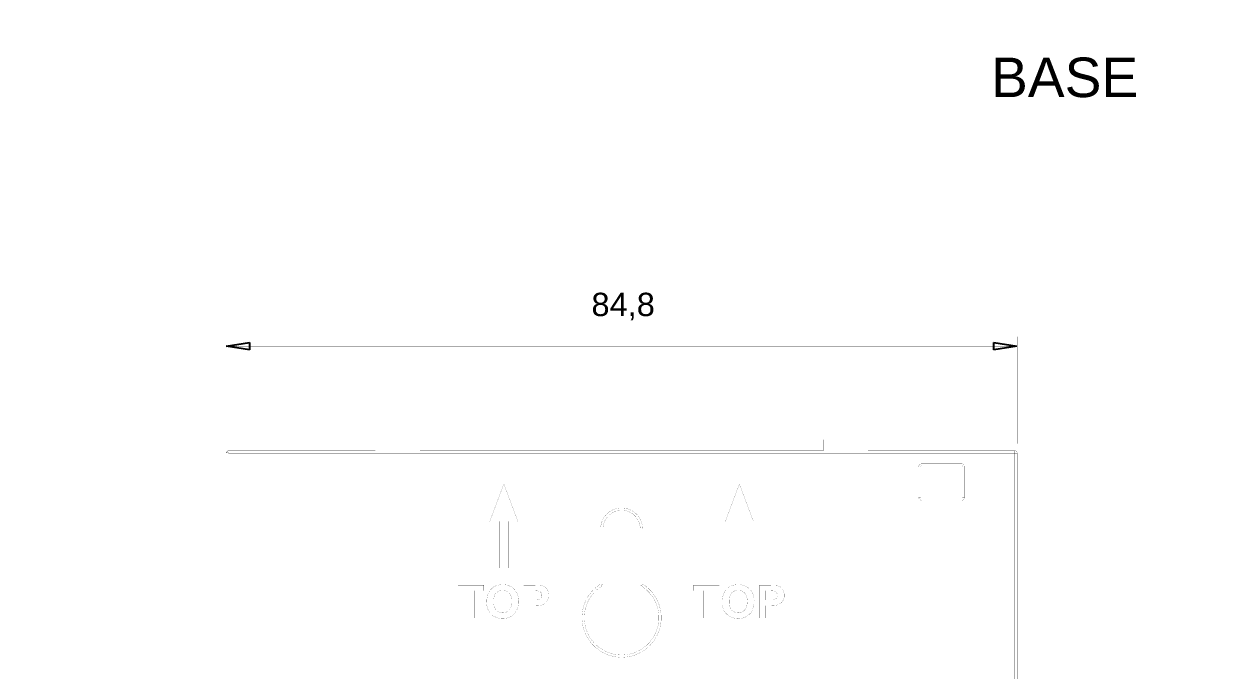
# Model space of a CAD drawing. Header units: inches. Extents: x 0 to 35.2, y -0.7 to 15.9.
# Drawn here: x 21.54 to 26.58, y 4.97 to 7.69 of the extents above; entities that cross this region are included whole.
import ezdxf

# ---------------------------------------------------------------- set-up
doc = ezdxf.new("R2010")
doc.units = ezdxf.units.IN
doc.header["$MEASUREMENT"] = 0
doc.layers.add('Board Outline', color=216, linetype='Continuous')
doc.layers.add('Dimensions', color=6, linetype='Continuous')
doc.styles.add('Arial', font='', dxfattribs={"height": 0.2})
doc.styles.get('Arial').set_extended_font_data('Arial')

msp = doc.modelspace()

# ---------------------------------------------------------------- linework, layer by layer
at = {"layer": 'Board Outline'}
for p, q in [((22.3933, 6.3314), (22.4917, 6.3472)), ((22.4917, 6.3157), (22.3933, 6.3314)), ((22.4917, 6.3472), (22.4917, 6.3157)), ((25.6334, 6.3472), (25.7318, 6.3314)), ((25.6334, 6.3157), (25.6334, 6.3472)), ((25.7318, 6.3314), (25.6334, 6.3157))]:
    msp.add_line(p, q, dxfattribs=at)
at = {"layer": 'Board Outline', "const_width": 0.0005}
for points in [[(21.5406, -0.5315), (21.5406, 15.6102)], [(21.5406, 7.5394), (34.9854, 7.5394)], [(22.3933, 5.9199), (22.3933, 6.3708)], [(25.7318, 5.9199), (25.7318, 6.3708)], [(22.3933, 6.3314), (25.7318, 6.3314)]]:
    msp.add_lwpolyline(points, dxfattribs=at)
at = {"layer": 'Board Outline', "const_width": 0.00025}
for points in [[(21.5404, 7.5394, 1), (21.5407, 7.5394, 1)], [(22.3932, 6.3708, 1), (22.3934, 6.3708, 1)], [(25.7317, 6.3708, 1), (25.7319, 6.3708, 1)], [(22.3932, 6.3314, 1), (22.3934, 6.3314, 1)], [(25.7317, 6.3314, 1), (25.7319, 6.3314, 1)], [(22.3932, 5.9199, 1), (22.3934, 5.9199, 1)], [(25.7317, 5.9199, 1), (25.7319, 5.9199, 1)]]:
    msp.add_lwpolyline(points, format="xyb", close=True, dxfattribs=at)
at = {"layer": 'Dimensions', "const_width": 0.0005}
for points in [[(23.0232, 5.8904), (23.0232, 5.9377)], [(23.0232, 5.9377), (23.2122, 5.9377)], [(23.2122, 5.8904), (23.2122, 5.9377)], [(24.913, 5.9377), (25.1019, 5.9377)], [(24.913, 5.8904), (24.913, 5.9377)], [(25.1019, 5.8904), (25.1019, 5.9377)], [(22.3933, 4.8846), (22.3933, 5.8805)], [(22.3961, 5.882), (22.3986, 5.8815)], [(22.3986, 5.8815), (22.4001, 5.8812)], [(22.4001, 5.8812), (22.4016, 5.8809)], [(22.4016, 5.8809), (22.4031, 5.8805)], [(22.4017, 5.8876), (22.4031, 5.8805)], [(22.4031, 5.8904), (23.0232, 5.8904)], [(22.4031, 4.8846), (22.4031, 5.8805)], [(22.4031, 5.8805), (25.722, 5.8805)], [(23.0232, 5.8896), (23.0232, 5.8904)], [(23.0232, 5.8896), (23.2122, 5.8896)], [(23.2122, 5.8896), (23.2122, 5.8904)], [(23.2122, 5.8904), (24.913, 5.8904)], [(24.913, 5.8896), (24.913, 5.8904)], [(24.913, 5.8896), (25.1019, 5.8896)], [(25.1019, 5.8896), (25.1019, 5.8904)], [(25.1019, 5.8904), (25.722, 5.8904)], [(25.722, 5.8805), (25.722, 5.8904)], [(25.722, 4.8846), (25.722, 5.8805)], [(25.722, 5.8805), (25.7318, 5.8805)], [(25.7318, 4.8846), (25.7318, 5.8805)], [(25.3165, 5.6936), (25.3165, 5.8235)], [(25.3165, 5.8235), (25.3244, 5.8235)], [(25.3244, 5.6936), (25.3244, 5.8235)], [(25.3283, 5.8354), (25.4976, 5.8354)], [(25.3283, 5.8275), (25.3283, 5.8354)], [(25.3283, 5.8275), (25.4976, 5.8275)], [(25.3283, 5.7291), (25.3283, 5.8275)], [(25.4976, 5.8275), (25.4976, 5.8354)], [(25.4976, 5.7291), (25.4976, 5.8275)], [(25.5015, 5.8235), (25.5094, 5.8235)], [(25.5015, 5.6936), (25.5015, 5.8235)], [(25.5094, 5.6936), (25.5094, 5.8235)], [(23.5065, 5.5931), (23.5656, 5.7506)], [(23.5656, 5.7506), (23.6246, 5.5931)], [(24.5005, 5.5931), (24.5595, 5.7506)], [(24.5595, 5.7506), (24.6186, 5.5931)], [(25.3244, 5.7291), (25.3283, 5.7291)], [(25.3283, 5.6897), (25.3283, 5.7291)], [(25.3283, 5.7291), (25.4976, 5.7291)], [(25.4976, 5.6897), (25.4976, 5.7291)], [(25.4976, 5.7291), (25.5015, 5.7291)], [(25.3165, 5.6936), (25.3244, 5.6936)], [(25.3283, 5.6818), (25.3283, 5.6897)], [(25.3283, 5.6897), (25.4976, 5.6897)], [(25.3283, 5.6818), (25.4976, 5.6818)], [(25.4976, 5.6818), (25.4976, 5.6897)], [(25.5015, 5.6936), (25.5094, 5.6936)], [(23.5065, 5.5931), (23.5459, 5.5931)], [(23.5459, 5.3963), (23.5459, 5.5931)], [(23.5853, 5.5931), (23.6246, 5.5931)], [(23.5853, 5.3963), (23.5853, 5.5931)], [(23.974, 5.3287), (23.974, 5.5608)], [(23.974, 5.5608), (23.9838, 5.5608)], [(23.9838, 5.3287), (23.9838, 5.5608)], [(24.1413, 5.5608), (24.1511, 5.5608)], [(24.1413, 5.3287), (24.1413, 5.5608)], [(24.1511, 5.3287), (24.1511, 5.5608)], [(24.5005, 5.5931), (24.5398, 5.5931)], [(24.5398, 5.3963), (24.5398, 5.5931)], [(24.5792, 5.5931), (24.6186, 5.5931)], [(24.5792, 5.3963), (24.5792, 5.5931)], [(23.5459, 5.3963), (23.5853, 5.3963)], [(24.5398, 5.3963), (24.5792, 5.3963)], [(23.3719, 5.3235), (23.4813, 5.3235)], [(23.3719, 5.3001), (23.3719, 5.3235)], [(23.3719, 5.3001), (23.4127, 5.3001)], [(23.4127, 5.1857), (23.4127, 5.3001)], [(23.4406, 5.3001), (23.4813, 5.3001)], [(23.4406, 5.1857), (23.4406, 5.3001)], [(23.4813, 5.3001), (23.4813, 5.3235)], [(23.6491, 5.1857), (23.6491, 5.3235)], [(23.6491, 5.3235), (23.6938, 5.3235)], [(23.677, 5.261), (23.677, 5.3001)], [(23.677, 5.3001), (23.6904, 5.3001)], [(23.6904, 5.3001), (23.6945, 5.3001)], [(23.6945, 5.3001), (23.6986, 5.3001)], [(23.974, 5.3287), (23.9838, 5.3287)], [(23.974, 5.3287), (23.9792, 5.3203)], [(24.1413, 5.3287), (24.1511, 5.3287)], [(24.1459, 5.3203), (24.1511, 5.3287)], [(24.3658, 5.3235), (24.4752, 5.3235)], [(24.3658, 5.3001), (24.3658, 5.3235)], [(24.3658, 5.3001), (24.4067, 5.3001)], [(24.4067, 5.1857), (24.4067, 5.3001)], [(24.4345, 5.3001), (24.4752, 5.3001)], [(24.4345, 5.1857), (24.4345, 5.3001)], [(24.4752, 5.3001), (24.4752, 5.3235)], [(24.6431, 5.1857), (24.6431, 5.3235)], [(24.6431, 5.3235), (24.6877, 5.3235)], [(24.6709, 5.261), (24.6709, 5.3001)], [(24.6709, 5.3001), (24.6844, 5.3001)], [(24.6844, 5.3001), (24.6884, 5.3001)], [(24.6884, 5.3001), (24.6926, 5.3001)], [(23.677, 5.261), (23.6922, 5.261)], [(24.6709, 5.261), (24.6861, 5.261)], [(23.677, 5.2377), (23.6951, 5.2377)], [(23.677, 5.1857), (23.677, 5.2377)], [(24.6709, 5.2377), (24.6891, 5.2377)], [(24.6709, 5.1857), (24.6709, 5.2377)], [(23.4127, 5.1857), (23.4406, 5.1857)], [(23.6491, 5.1857), (23.677, 5.1857)], [(24.4067, 5.1857), (24.4345, 5.1857)], [(24.6431, 5.1857), (24.6709, 5.1857)]]:
    msp.add_lwpolyline(points, dxfattribs=at)
at = {"layer": 'Dimensions', "const_width": 0.00025}
for points in [[(23.0231, 5.9377, 1), (23.0233, 5.9377, 1)], [(23.0231, 5.9377, 1), (23.0233, 5.9377, 1)], [(23.212, 5.9377, 1), (23.2123, 5.9377, 1)], [(23.212, 5.9377, 1), (23.2123, 5.9377, 1)], [(24.9128, 5.9377, 1), (24.9131, 5.9377, 1)], [(24.9128, 5.9377, 1), (24.9131, 5.9377, 1)], [(25.1018, 5.9377, 1), (25.1021, 5.9377, 1)], [(25.1018, 5.9377, 1), (25.1021, 5.9377, 1)], [(22.3932, 5.8805, 1), (22.3934, 5.8805, 1)], [(22.3932, 5.8805, 1), (22.3934, 5.8805, 1)], [(22.3932, 5.8805, 1), (22.3934, 5.8805, 1)], [(22.3936, 5.8812, 1), (22.3939, 5.8812, 1)], [(22.3936, 5.8812, 1), (22.3939, 5.8812, 1)], [(22.3942, 5.8814, 1), (22.3945, 5.8814, 1)], [(22.3942, 5.8814, 1), (22.3945, 5.8814, 1)], [(22.395, 5.8817, 1), (22.3953, 5.8817, 1)], [(22.395, 5.8817, 1), (22.3953, 5.8817, 1)], [(22.3952, 5.8857, 1), (22.3955, 5.8857, 1)], [(22.3952, 5.8857, 1), (22.3955, 5.8857, 1)], [(22.3952, 5.8846, 1), (22.3954, 5.8846, 1)], [(22.3952, 5.8846, 1), (22.3954, 5.8846, 1)], [(22.3955, 5.8867, 1), (22.3957, 5.8867, 1)], [(22.3955, 5.8867, 1), (22.3957, 5.8867, 1)], [(22.396, 5.8875, 1), (22.3963, 5.8875, 1)], [(22.396, 5.8875, 1), (22.3963, 5.8875, 1)], [(22.396, 5.8875, 1), (22.3963, 5.8875, 1)], [(22.396, 5.8875, 1), (22.3963, 5.8875, 1)], [(22.396, 5.882, 1), (22.3962, 5.882, 1)], [(22.396, 5.882, 1), (22.3962, 5.882, 1)], [(22.396, 5.882, 1), (22.3962, 5.882, 1)], [(22.396, 5.882, 1), (22.3962, 5.882, 1)], [(22.3978, 5.8884, 1), (22.3981, 5.8884, 1)], [(22.3978, 5.8884, 1), (22.3981, 5.8884, 1)], [(22.3978, 5.8846, 1), (22.398, 5.8846, 1)], [(22.3978, 5.8846, 1), (22.398, 5.8846, 1)], [(22.3985, 5.8815, 1), (22.3988, 5.8815, 1)], [(22.3985, 5.8815, 1), (22.3988, 5.8815, 1)], [(22.3999, 5.8812, 1), (22.4002, 5.8812, 1)], [(22.3999, 5.8812, 1), (22.4002, 5.8812, 1)], [(22.4015, 5.8809, 1), (22.4017, 5.8809, 1)], [(22.4015, 5.8809, 1), (22.4017, 5.8809, 1)], [(22.4016, 5.8876, 1), (22.4019, 5.8876, 1)], [(22.4016, 5.8876, 1), (22.4019, 5.8876, 1)], [(22.4016, 5.8876, 1), (22.4019, 5.8876, 1)], [(22.4016, 5.8876, 1), (22.4019, 5.8876, 1)], [(22.4021, 5.8893, 1), (22.4024, 5.8893, 1)], [(22.4021, 5.8893, 1), (22.4024, 5.8893, 1)], [(22.4024, 5.8899, 1), (22.4027, 5.8899, 1)], [(22.4024, 5.8899, 1), (22.4027, 5.8899, 1)], [(22.4027, 5.8903, 1), (22.403, 5.8903, 1)], [(22.4027, 5.8903, 1), (22.403, 5.8903, 1)], [(22.403, 5.8904, 1), (22.4033, 5.8904, 1)], [(22.403, 5.8904, 1), (22.4033, 5.8904, 1)], [(22.403, 5.8904, 1), (22.4033, 5.8904, 1)], [(22.403, 5.8805, 1), (22.4033, 5.8805, 1)], [(22.403, 5.8805, 1), (22.4033, 5.8805, 1)], [(22.403, 5.8805, 1), (22.4033, 5.8805, 1)], [(22.403, 5.8805, 1), (22.4033, 5.8805, 1)], [(23.0231, 5.8904, 1), (23.0233, 5.8904, 1)], [(23.0231, 5.8904, 1), (23.0233, 5.8904, 1)], [(23.0231, 5.8904, 1), (23.0233, 5.8904, 1)], [(23.0231, 5.8896, 1), (23.0233, 5.8896, 1)], [(23.0231, 5.8896, 1), (23.0233, 5.8896, 1)], [(23.212, 5.8904, 1), (23.2123, 5.8904, 1)], [(23.212, 5.8904, 1), (23.2123, 5.8904, 1)], [(23.212, 5.8904, 1), (23.2123, 5.8904, 1)], [(23.212, 5.8896, 1), (23.2123, 5.8896, 1)], [(23.212, 5.8896, 1), (23.2123, 5.8896, 1)], [(24.9128, 5.8904, 1), (24.9131, 5.8904, 1)], [(24.9128, 5.8904, 1), (24.9131, 5.8904, 1)], [(24.9128, 5.8904, 1), (24.9131, 5.8904, 1)], [(24.9128, 5.8896, 1), (24.9131, 5.8896, 1)], [(24.9128, 5.8896, 1), (24.9131, 5.8896, 1)], [(25.1018, 5.8904, 1), (25.1021, 5.8904, 1)], [(25.1018, 5.8904, 1), (25.1021, 5.8904, 1)], [(25.1018, 5.8904, 1), (25.1021, 5.8904, 1)], [(25.1018, 5.8896, 1), (25.1021, 5.8896, 1)], [(25.1018, 5.8896, 1), (25.1021, 5.8896, 1)], [(25.7219, 5.8904, 1), (25.7221, 5.8904, 1)], [(25.7219, 5.8904, 1), (25.7221, 5.8904, 1)], [(25.7219, 5.8904, 1), (25.7221, 5.8904, 1)], [(25.7219, 5.8805, 1), (25.7221, 5.8805, 1)], [(25.7219, 5.8805, 1), (25.7221, 5.8805, 1)], [(25.7219, 5.8805, 1), (25.7221, 5.8805, 1)], [(25.7219, 5.8805, 1), (25.7221, 5.8805, 1)], [(25.7317, 5.8805, 1), (25.7319, 5.8805, 1)], [(25.7317, 5.8805, 1), (25.7319, 5.8805, 1)], [(25.7317, 5.8805, 1), (25.7319, 5.8805, 1)], [(25.3164, 5.8235, 1), (25.3166, 5.8235, 1)], [(25.3164, 5.8235, 1), (25.3166, 5.8235, 1)], [(25.3164, 5.8235, 1), (25.3166, 5.8235, 1)], [(25.3242, 5.8235, 1), (25.3245, 5.8235, 1)], [(25.3242, 5.8235, 1), (25.3245, 5.8235, 1)], [(25.3242, 5.8235, 1), (25.3245, 5.8235, 1)], [(25.3282, 5.8354, 1), (25.3284, 5.8354, 1)], [(25.3282, 5.8354, 1), (25.3284, 5.8354, 1)], [(25.3282, 5.8354, 1), (25.3284, 5.8354, 1)], [(25.3282, 5.8275, 1), (25.3284, 5.8275, 1)], [(25.3282, 5.8275, 1), (25.3284, 5.8275, 1)], [(25.3282, 5.8275, 1), (25.3284, 5.8275, 1)], [(25.3282, 5.8275, 1), (25.3284, 5.8275, 1)], [(25.4975, 5.8354, 1), (25.4977, 5.8354, 1)], [(25.4975, 5.8354, 1), (25.4977, 5.8354, 1)], [(25.4975, 5.8354, 1), (25.4977, 5.8354, 1)], [(25.4975, 5.8275, 1), (25.4977, 5.8275, 1)], [(25.4975, 5.8275, 1), (25.4977, 5.8275, 1)], [(25.4975, 5.8275, 1), (25.4977, 5.8275, 1)], [(25.4975, 5.8275, 1), (25.4977, 5.8275, 1)], [(25.5014, 5.8235, 1), (25.5017, 5.8235, 1)], [(25.5014, 5.8235, 1), (25.5017, 5.8235, 1)], [(25.5014, 5.8235, 1), (25.5017, 5.8235, 1)], [(25.5093, 5.8235, 1), (25.5095, 5.8235, 1)], [(25.5093, 5.8235, 1), (25.5095, 5.8235, 1)], [(25.5093, 5.8235, 1), (25.5095, 5.8235, 1)], [(23.5655, 5.7506, 1), (23.5657, 5.7506, 1)], [(23.5655, 5.7506, 1), (23.5657, 5.7506, 1)], [(24.5594, 5.7506, 1), (24.5597, 5.7506, 1)], [(24.5594, 5.7506, 1), (24.5597, 5.7506, 1)], [(25.3242, 5.7291, 1), (25.3245, 5.7291, 1)], [(25.3282, 5.7291, 1), (25.3284, 5.7291, 1)], [(25.3282, 5.7291, 1), (25.3284, 5.7291, 1)], [(25.3282, 5.7291, 1), (25.3284, 5.7291, 1)], [(25.3282, 5.7291, 1), (25.3284, 5.7291, 1)], [(25.4975, 5.7291, 1), (25.4977, 5.7291, 1)], [(25.4975, 5.7291, 1), (25.4977, 5.7291, 1)], [(25.4975, 5.7291, 1), (25.4977, 5.7291, 1)], [(25.4975, 5.7291, 1), (25.4977, 5.7291, 1)], [(25.5014, 5.7291, 1), (25.5017, 5.7291, 1)], [(25.3164, 5.6936, 1), (25.3166, 5.6936, 1)], [(25.3164, 5.6936, 1), (25.3166, 5.6936, 1)], [(25.3164, 5.6936, 1), (25.3166, 5.6936, 1)], [(25.3242, 5.6936, 1), (25.3245, 5.6936, 1)], [(25.3242, 5.6936, 1), (25.3245, 5.6936, 1)], [(25.3242, 5.6936, 1), (25.3245, 5.6936, 1)], [(25.3282, 5.6897, 1), (25.3284, 5.6897, 1)], [(25.3282, 5.6897, 1), (25.3284, 5.6897, 1)], [(25.3282, 5.6897, 1), (25.3284, 5.6897, 1)], [(25.3282, 5.6897, 1), (25.3284, 5.6897, 1)], [(25.3282, 5.6818, 1), (25.3284, 5.6818, 1)], [(25.3282, 5.6818, 1), (25.3284, 5.6818, 1)], [(25.3282, 5.6818, 1), (25.3284, 5.6818, 1)], [(25.4975, 5.6897, 1), (25.4977, 5.6897, 1)], [(25.4975, 5.6897, 1), (25.4977, 5.6897, 1)], [(25.4975, 5.6897, 1), (25.4977, 5.6897, 1)], [(25.4975, 5.6897, 1), (25.4977, 5.6897, 1)], [(25.4975, 5.6818, 1), (25.4977, 5.6818, 1)], [(25.4975, 5.6818, 1), (25.4977, 5.6818, 1)], [(25.4975, 5.6818, 1), (25.4977, 5.6818, 1)], [(25.5014, 5.6936, 1), (25.5017, 5.6936, 1)], [(25.5014, 5.6936, 1), (25.5017, 5.6936, 1)], [(25.5014, 5.6936, 1), (25.5017, 5.6936, 1)], [(25.5093, 5.6936, 1), (25.5095, 5.6936, 1)], [(25.5093, 5.6936, 1), (25.5095, 5.6936, 1)], [(25.5093, 5.6936, 1), (25.5095, 5.6936, 1)], [(23.5064, 5.5931, 1), (23.5067, 5.5931, 1)], [(23.5064, 5.5931, 1), (23.5067, 5.5931, 1)], [(23.5458, 5.5931, 1), (23.546, 5.5931, 1)], [(23.5458, 5.5931, 1), (23.546, 5.5931, 1)], [(23.5852, 5.5931, 1), (23.5854, 5.5931, 1)], [(23.5852, 5.5931, 1), (23.5854, 5.5931, 1)], [(23.6245, 5.5931, 1), (23.6248, 5.5931, 1)], [(23.6245, 5.5931, 1), (23.6248, 5.5931, 1)], [(23.9739, 5.5608, 1), (23.9741, 5.5608, 1)], [(23.9739, 5.5608, 1), (23.9741, 5.5608, 1)], [(23.9739, 5.5608, 1), (23.9741, 5.5608, 1)], [(23.9837, 5.5608, 1), (23.9839, 5.5608, 1)], [(23.9837, 5.5608, 1), (23.9839, 5.5608, 1)], [(23.9837, 5.5608, 1), (23.9839, 5.5608, 1)], [(24.1412, 5.5608, 1), (24.1414, 5.5608, 1)], [(24.1412, 5.5608, 1), (24.1414, 5.5608, 1)], [(24.1412, 5.5608, 1), (24.1414, 5.5608, 1)], [(24.151, 5.5608, 1), (24.1513, 5.5608, 1)], [(24.151, 5.5608, 1), (24.1513, 5.5608, 1)], [(24.151, 5.5608, 1), (24.1513, 5.5608, 1)], [(24.5003, 5.5931, 1), (24.5006, 5.5931, 1)], [(24.5003, 5.5931, 1), (24.5006, 5.5931, 1)], [(24.5397, 5.5931, 1), (24.54, 5.5931, 1)], [(24.5397, 5.5931, 1), (24.54, 5.5931, 1)], [(24.5791, 5.5931, 1), (24.5793, 5.5931, 1)], [(24.5791, 5.5931, 1), (24.5793, 5.5931, 1)], [(24.6185, 5.5931, 1), (24.6187, 5.5931, 1)], [(24.6185, 5.5931, 1), (24.6187, 5.5931, 1)], [(23.5458, 5.3963, 1), (23.546, 5.3963, 1)], [(23.5458, 5.3963, 1), (23.546, 5.3963, 1)], [(23.5852, 5.3963, 1), (23.5854, 5.3963, 1)], [(23.5852, 5.3963, 1), (23.5854, 5.3963, 1)], [(24.5397, 5.3963, 1), (24.54, 5.3963, 1)], [(24.5397, 5.3963, 1), (24.54, 5.3963, 1)], [(24.5791, 5.3963, 1), (24.5793, 5.3963, 1)], [(24.5791, 5.3963, 1), (24.5793, 5.3963, 1)], [(23.3717, 5.3235, 1), (23.372, 5.3235, 1)], [(23.3717, 5.3235, 1), (23.372, 5.3235, 1)], [(23.3717, 5.3001, 1), (23.372, 5.3001, 1)], [(23.3717, 5.3001, 1), (23.372, 5.3001, 1)], [(23.4126, 5.3001, 1), (23.4128, 5.3001, 1)], [(23.4126, 5.3001, 1), (23.4128, 5.3001, 1)], [(23.4404, 5.3001, 1), (23.4407, 5.3001, 1)], [(23.4404, 5.3001, 1), (23.4407, 5.3001, 1)], [(23.4812, 5.3235, 1), (23.4814, 5.3235, 1)], [(23.4812, 5.3235, 1), (23.4814, 5.3235, 1)], [(23.4812, 5.3001, 1), (23.4814, 5.3001, 1)], [(23.4812, 5.3001, 1), (23.4814, 5.3001, 1)], [(23.5231, 5.3164, 1), (23.5233, 5.3164, 1)], [(23.5231, 5.3164, 1), (23.5233, 5.3164, 1)], [(23.5305, 5.3203, 1), (23.5308, 5.3203, 1)], [(23.5305, 5.3203, 1), (23.5308, 5.3203, 1)], [(23.5481, 5.325, 1), (23.5484, 5.325, 1)], [(23.5481, 5.325, 1), (23.5484, 5.325, 1)], [(23.5603, 5.3258, 1), (23.5605, 5.3258, 1)], [(23.5603, 5.3258, 1), (23.5605, 5.3258, 1)], [(23.5606, 5.302, 1), (23.5608, 5.302, 1)], [(23.5606, 5.302, 1), (23.5608, 5.302, 1)], [(23.649, 5.3235, 1), (23.6493, 5.3235, 1)], [(23.649, 5.3235, 1), (23.6493, 5.3235, 1)], [(23.6768, 5.3001, 1), (23.6771, 5.3001, 1)], [(23.6768, 5.3001, 1), (23.6771, 5.3001, 1)], [(23.6903, 5.3001, 1), (23.6905, 5.3001, 1)], [(23.6903, 5.3001, 1), (23.6905, 5.3001, 1)], [(23.6937, 5.3235, 1), (23.6939, 5.3235, 1)], [(23.6937, 5.3235, 1), (23.6939, 5.3235, 1)], [(23.6943, 5.3001, 1), (23.6946, 5.3001, 1)], [(23.6943, 5.3001, 1), (23.6946, 5.3001, 1)], [(23.6985, 5.3001, 1), (23.6988, 5.3001, 1)], [(23.6985, 5.3001, 1), (23.6988, 5.3001, 1)], [(23.7026, 5.2999, 1), (23.7028, 5.2999, 1)], [(23.7026, 5.2999, 1), (23.7028, 5.2999, 1)], [(23.7084, 5.3232, 1), (23.7087, 5.3232, 1)], [(23.7084, 5.3232, 1), (23.7087, 5.3232, 1)], [(23.7102, 5.2992, 1), (23.7105, 5.2992, 1)], [(23.7102, 5.2992, 1), (23.7105, 5.2992, 1)], [(23.7156, 5.3229, 1), (23.7159, 5.3229, 1)], [(23.7156, 5.3229, 1), (23.7159, 5.3229, 1)], [(23.7219, 5.3223, 1), (23.7221, 5.3223, 1)], [(23.7219, 5.3223, 1), (23.7221, 5.3223, 1)], [(23.7267, 5.3214, 1), (23.727, 5.3214, 1)], [(23.7267, 5.3214, 1), (23.727, 5.3214, 1)], [(23.7533, 5.2932, 1), (23.7535, 5.2932, 1)], [(23.7533, 5.2932, 1), (23.7535, 5.2932, 1)], [(23.9739, 5.3287, 1), (23.9741, 5.3287, 1)], [(23.9739, 5.3287, 1), (23.9741, 5.3287, 1)], [(23.9739, 5.3287, 1), (23.9741, 5.3287, 1)], [(23.9739, 5.3287, 1), (23.9741, 5.3287, 1)], [(23.9791, 5.3203, 1), (23.9793, 5.3203, 1)], [(23.9791, 5.3203, 1), (23.9793, 5.3203, 1)], [(23.9791, 5.3203, 1), (23.9793, 5.3203, 1)], [(23.9837, 5.3287, 1), (23.9839, 5.3287, 1)], [(23.9837, 5.3287, 1), (23.9839, 5.3287, 1)], [(23.9837, 5.3287, 1), (23.9839, 5.3287, 1)], [(24.1412, 5.3287, 1), (24.1414, 5.3287, 1)], [(24.1412, 5.3287, 1), (24.1414, 5.3287, 1)], [(24.1412, 5.3287, 1), (24.1414, 5.3287, 1)], [(24.1458, 5.3203, 1), (24.1461, 5.3203, 1)], [(24.1458, 5.3203, 1), (24.1461, 5.3203, 1)], [(24.1458, 5.3203, 1), (24.1461, 5.3203, 1)], [(24.151, 5.3287, 1), (24.1513, 5.3287, 1)], [(24.151, 5.3287, 1), (24.1513, 5.3287, 1)], [(24.151, 5.3287, 1), (24.1513, 5.3287, 1)], [(24.151, 5.3287, 1), (24.1513, 5.3287, 1)], [(24.3657, 5.3235, 1), (24.3659, 5.3235, 1)], [(24.3657, 5.3235, 1), (24.3659, 5.3235, 1)], [(24.3657, 5.3001, 1), (24.3659, 5.3001, 1)], [(24.3657, 5.3001, 1), (24.3659, 5.3001, 1)], [(24.4065, 5.3001, 1), (24.4068, 5.3001, 1)], [(24.4065, 5.3001, 1), (24.4068, 5.3001, 1)], [(24.4344, 5.3001, 1), (24.4346, 5.3001, 1)], [(24.4344, 5.3001, 1), (24.4346, 5.3001, 1)], [(24.4751, 5.3235, 1), (24.4754, 5.3235, 1)], [(24.4751, 5.3235, 1), (24.4754, 5.3235, 1)], [(24.4751, 5.3001, 1), (24.4754, 5.3001, 1)], [(24.4751, 5.3001, 1), (24.4754, 5.3001, 1)], [(24.517, 5.3164, 1), (24.5172, 5.3164, 1)], [(24.517, 5.3164, 1), (24.5172, 5.3164, 1)], [(24.5245, 5.3203, 1), (24.5247, 5.3203, 1)], [(24.5245, 5.3203, 1), (24.5247, 5.3203, 1)], [(24.542, 5.325, 1), (24.5423, 5.325, 1)], [(24.542, 5.325, 1), (24.5423, 5.325, 1)], [(24.5542, 5.3258, 1), (24.5545, 5.3258, 1)], [(24.5542, 5.3258, 1), (24.5545, 5.3258, 1)], [(24.5545, 5.302, 1), (24.5548, 5.302, 1)], [(24.5545, 5.302, 1), (24.5548, 5.302, 1)], [(24.643, 5.3235, 1), (24.6432, 5.3235, 1)], [(24.643, 5.3235, 1), (24.6432, 5.3235, 1)], [(24.6708, 5.3001, 1), (24.671, 5.3001, 1)], [(24.6708, 5.3001, 1), (24.671, 5.3001, 1)], [(24.6842, 5.3001, 1), (24.6845, 5.3001, 1)], [(24.6842, 5.3001, 1), (24.6845, 5.3001, 1)], [(24.6876, 5.3235, 1), (24.6878, 5.3235, 1)], [(24.6876, 5.3235, 1), (24.6878, 5.3235, 1)], [(24.6883, 5.3001, 1), (24.6885, 5.3001, 1)], [(24.6883, 5.3001, 1), (24.6885, 5.3001, 1)], [(24.6925, 5.3001, 1), (24.6927, 5.3001, 1)], [(24.6925, 5.3001, 1), (24.6927, 5.3001, 1)], [(24.6965, 5.2999, 1), (24.6968, 5.2999, 1)], [(24.6965, 5.2999, 1), (24.6968, 5.2999, 1)], [(24.7024, 5.3232, 1), (24.7026, 5.3232, 1)], [(24.7024, 5.3232, 1), (24.7026, 5.3232, 1)], [(24.7042, 5.2992, 1), (24.7044, 5.2992, 1)], [(24.7042, 5.2992, 1), (24.7044, 5.2992, 1)], [(24.7096, 5.3229, 1), (24.7098, 5.3229, 1)], [(24.7096, 5.3229, 1), (24.7098, 5.3229, 1)], [(24.7158, 5.3223, 1), (24.7161, 5.3223, 1)], [(24.7158, 5.3223, 1), (24.7161, 5.3223, 1)], [(24.7207, 5.3214, 1), (24.7209, 5.3214, 1)], [(24.7207, 5.3214, 1), (24.7209, 5.3214, 1)], [(24.7472, 5.2932, 1), (24.7475, 5.2932, 1)], [(24.7472, 5.2932, 1), (24.7475, 5.2932, 1)], [(23.4936, 5.2537, 1), (23.4938, 5.2537, 1)], [(23.4936, 5.2537, 1), (23.4938, 5.2537, 1)], [(23.4944, 5.2682, 1), (23.4946, 5.2682, 1)], [(23.4944, 5.2682, 1), (23.4946, 5.2682, 1)], [(23.4956, 5.2753, 1), (23.4958, 5.2753, 1)], [(23.4956, 5.2753, 1), (23.4958, 5.2753, 1)], [(23.4999, 5.289, 1), (23.5001, 5.289, 1)], [(23.4999, 5.289, 1), (23.5001, 5.289, 1)], [(23.5222, 5.2547, 1), (23.5225, 5.2547, 1)], [(23.5222, 5.2547, 1), (23.5225, 5.2547, 1)], [(23.5239, 5.2718, 1), (23.5242, 5.2718, 1)], [(23.5239, 5.2718, 1), (23.5242, 5.2718, 1)], [(23.5919, 5.2852, 1), (23.5922, 5.2852, 1)], [(23.5919, 5.2852, 1), (23.5922, 5.2852, 1)], [(23.5986, 5.255, 1), (23.5989, 5.255, 1)], [(23.5986, 5.255, 1), (23.5989, 5.255, 1)], [(23.6273, 5.2544, 1), (23.6275, 5.2544, 1)], [(23.6273, 5.2544, 1), (23.6275, 5.2544, 1)], [(23.6768, 5.261, 1), (23.6771, 5.261, 1)], [(23.6768, 5.261, 1), (23.6771, 5.261, 1)], [(23.6921, 5.261, 1), (23.6923, 5.261, 1)], [(23.6921, 5.261, 1), (23.6923, 5.261, 1)], [(23.7162, 5.2641, 1), (23.7164, 5.2641, 1)], [(23.7162, 5.2641, 1), (23.7164, 5.2641, 1)], [(23.7259, 5.2806, 1), (23.7261, 5.2806, 1)], [(23.7259, 5.2806, 1), (23.7261, 5.2806, 1)], [(23.7546, 5.281, 1), (23.7548, 5.281, 1)], [(23.7546, 5.281, 1), (23.7548, 5.281, 1)], [(24.4875, 5.2537, 1), (24.4878, 5.2537, 1)], [(24.4875, 5.2537, 1), (24.4878, 5.2537, 1)], [(24.4883, 5.2682, 1), (24.4886, 5.2682, 1)], [(24.4883, 5.2682, 1), (24.4886, 5.2682, 1)], [(24.4895, 5.2753, 1), (24.4898, 5.2753, 1)], [(24.4895, 5.2753, 1), (24.4898, 5.2753, 1)], [(24.4938, 5.289, 1), (24.4941, 5.289, 1)], [(24.4938, 5.289, 1), (24.4941, 5.289, 1)], [(24.5162, 5.2547, 1), (24.5164, 5.2547, 1)], [(24.5162, 5.2547, 1), (24.5164, 5.2547, 1)], [(24.5179, 5.2718, 1), (24.5181, 5.2718, 1)], [(24.5179, 5.2718, 1), (24.5181, 5.2718, 1)], [(24.5859, 5.2852, 1), (24.5861, 5.2852, 1)], [(24.5859, 5.2852, 1), (24.5861, 5.2852, 1)], [(24.5925, 5.255, 1), (24.5928, 5.255, 1)], [(24.5925, 5.255, 1), (24.5928, 5.255, 1)], [(24.6212, 5.2544, 1), (24.6215, 5.2544, 1)], [(24.6212, 5.2544, 1), (24.6215, 5.2544, 1)], [(24.6708, 5.261, 1), (24.671, 5.261, 1)], [(24.6708, 5.261, 1), (24.671, 5.261, 1)], [(24.686, 5.261, 1), (24.6863, 5.261, 1)], [(24.686, 5.261, 1), (24.6863, 5.261, 1)], [(24.7101, 5.2641, 1), (24.7104, 5.2641, 1)], [(24.7101, 5.2641, 1), (24.7104, 5.2641, 1)], [(24.7198, 5.2806, 1), (24.7201, 5.2806, 1)], [(24.7198, 5.2806, 1), (24.7201, 5.2806, 1)], [(24.7485, 5.281, 1), (24.7488, 5.281, 1)], [(24.7485, 5.281, 1), (24.7488, 5.281, 1)], [(23.5292, 5.2245, 1), (23.5294, 5.2245, 1)], [(23.5292, 5.2245, 1), (23.5294, 5.2245, 1)], [(23.5606, 5.2071, 1), (23.5608, 5.2071, 1)], [(23.5606, 5.2071, 1), (23.5608, 5.2071, 1)], [(23.5969, 5.2377, 1), (23.5971, 5.2377, 1)], [(23.5969, 5.2377, 1), (23.5971, 5.2377, 1)], [(23.6156, 5.2103, 1), (23.6159, 5.2103, 1)], [(23.6156, 5.2103, 1), (23.6159, 5.2103, 1)], [(23.6768, 5.2377, 1), (23.6771, 5.2377, 1)], [(23.6768, 5.2377, 1), (23.6771, 5.2377, 1)], [(23.695, 5.2377, 1), (23.6953, 5.2377, 1)], [(23.695, 5.2377, 1), (23.6953, 5.2377, 1)], [(23.7007, 5.2377, 1), (23.701, 5.2377, 1)], [(23.7007, 5.2377, 1), (23.701, 5.2377, 1)], [(23.7065, 5.2379, 1), (23.7068, 5.2379, 1)], [(23.7065, 5.2379, 1), (23.7068, 5.2379, 1)], [(23.7122, 5.2382, 1), (23.7125, 5.2382, 1)], [(23.7122, 5.2382, 1), (23.7125, 5.2382, 1)], [(23.7238, 5.2397, 1), (23.724, 5.2397, 1)], [(23.7238, 5.2397, 1), (23.724, 5.2397, 1)], [(24.5231, 5.2245, 1), (24.5234, 5.2245, 1)], [(24.5231, 5.2245, 1), (24.5234, 5.2245, 1)], [(24.5545, 5.2071, 1), (24.5548, 5.2071, 1)], [(24.5545, 5.2071, 1), (24.5548, 5.2071, 1)], [(24.5908, 5.2377, 1), (24.5911, 5.2377, 1)], [(24.5908, 5.2377, 1), (24.5911, 5.2377, 1)], [(24.6096, 5.2103, 1), (24.6098, 5.2103, 1)], [(24.6096, 5.2103, 1), (24.6098, 5.2103, 1)], [(24.6708, 5.2377, 1), (24.671, 5.2377, 1)], [(24.6708, 5.2377, 1), (24.671, 5.2377, 1)], [(24.689, 5.2377, 1), (24.6892, 5.2377, 1)], [(24.689, 5.2377, 1), (24.6892, 5.2377, 1)], [(24.6947, 5.2377, 1), (24.6949, 5.2377, 1)], [(24.6947, 5.2377, 1), (24.6949, 5.2377, 1)], [(24.7004, 5.2379, 1), (24.7007, 5.2379, 1)], [(24.7004, 5.2379, 1), (24.7007, 5.2379, 1)], [(24.7061, 5.2382, 1), (24.7064, 5.2382, 1)], [(24.7061, 5.2382, 1), (24.7064, 5.2382, 1)], [(24.7177, 5.2397, 1), (24.718, 5.2397, 1)], [(24.7177, 5.2397, 1), (24.718, 5.2397, 1)], [(23.4126, 5.1857, 1), (23.4128, 5.1857, 1)], [(23.4126, 5.1857, 1), (23.4128, 5.1857, 1)], [(23.4404, 5.1857, 1), (23.4407, 5.1857, 1)], [(23.4404, 5.1857, 1), (23.4407, 5.1857, 1)], [(23.5606, 5.1834, 1), (23.5608, 5.1834, 1)], [(23.5606, 5.1834, 1), (23.5608, 5.1834, 1)], [(23.649, 5.1857, 1), (23.6493, 5.1857, 1)], [(23.649, 5.1857, 1), (23.6493, 5.1857, 1)], [(23.6768, 5.1857, 1), (23.6771, 5.1857, 1)], [(23.6768, 5.1857, 1), (23.6771, 5.1857, 1)], [(24.4065, 5.1857, 1), (24.4068, 5.1857, 1)], [(24.4065, 5.1857, 1), (24.4068, 5.1857, 1)], [(24.4344, 5.1857, 1), (24.4346, 5.1857, 1)], [(24.4344, 5.1857, 1), (24.4346, 5.1857, 1)], [(24.5545, 5.1834, 1), (24.5548, 5.1834, 1)], [(24.5545, 5.1834, 1), (24.5548, 5.1834, 1)], [(24.643, 5.1857, 1), (24.6432, 5.1857, 1)], [(24.643, 5.1857, 1), (24.6432, 5.1857, 1)], [(24.6708, 5.1857, 1), (24.671, 5.1857, 1)], [(24.6708, 5.1857, 1), (24.671, 5.1857, 1)]]:
    msp.add_lwpolyline(points, format="xyb", close=True, dxfattribs=at)
at = {"layer": 'Dimensions', "const_width": 0.0005}
for points in [[(22.3933, 5.8805, -0.196417), (22.3962, 5.8875)], [(22.3933, 5.8805, -0.263858), (22.3938, 5.8812)], [(22.3938, 5.8812, -0.044396), (22.3943, 5.8814)], [(22.3943, 5.8814, -0.026886), (22.3951, 5.8817)], [(22.3951, 5.8817, -0.018721), (22.3961, 5.882)], [(22.3953, 5.8846, -0.058999), (22.3953, 5.8857)], [(22.3953, 5.8857, -0.075343), (22.3956, 5.8867)], [(22.3961, 5.882, -0.089527), (22.3953, 5.8846)], [(22.3956, 5.8867, -0.093174), (22.3962, 5.8875)], [(22.3962, 5.8875, -0.196417), (22.4031, 5.8904)], [(22.3962, 5.8875, -0.146724), (22.398, 5.8884)], [(22.3961, 5.882, -0.065863), (22.3979, 5.8846)], [(22.398, 5.8884, -0.148264), (22.4017, 5.8876)], [(22.3979, 5.8846, -0.096457), (22.4017, 5.8876)], [(22.4017, 5.8876, -0.04459), (22.4022, 5.8893)], [(22.4022, 5.8893, -0.044398), (22.4025, 5.8899)], [(22.4025, 5.8899, -0.087318), (22.4028, 5.8903)], [(22.4028, 5.8903, -0.178344), (22.4031, 5.8904)], [(25.722, 5.8904, -0.414161), (25.7318, 5.8805)], [(25.3165, 5.8235, -0.414214), (25.3283, 5.8354)], [(25.3244, 5.8235, -0.414214), (25.3283, 5.8275)], [(25.4976, 5.8354, -0.414214), (25.5094, 5.8235)], [(25.4976, 5.8275, -0.414214), (25.5015, 5.8235)], [(23.974, 5.5608, -1), (24.1511, 5.5608)], [(25.3283, 5.6818, -0.414214), (25.3165, 5.6936)], [(25.3283, 5.6897, -0.414214), (25.3244, 5.6936)], [(25.5094, 5.6936, -0.414214), (25.4976, 5.6818)], [(25.5015, 5.6936, -0.414214), (25.4976, 5.6897)], [(23.9838, 5.5608, -1), (24.1413, 5.5608)], [(23.5, 5.289, -0.141826), (23.5232, 5.3164)], [(23.5232, 5.3164, -0.04375), (23.5307, 5.3203)], [(23.5241, 5.2718, -0.379554), (23.5607, 5.302)], [(23.5307, 5.3203, -0.067547), (23.5482, 5.325)], [(23.5482, 5.325, -0.033269), (23.5604, 5.3258)], [(23.5604, 5.3258, -0.462163), (23.6274, 5.2544)], [(23.5607, 5.302, -0.275523), (23.5921, 5.2852)], [(23.6938, 5.3235, -0.008592), (23.7085, 5.3232)], [(23.6986, 5.3001, -0.005182), (23.7027, 5.2999)], [(23.7027, 5.2999, -0.031415), (23.7104, 5.2992)], [(23.7085, 5.3232, -0.008453), (23.7157, 5.3229)], [(23.7104, 5.2992, -0.382037), (23.726, 5.2806)], [(23.7157, 5.3229, -0.015165), (23.722, 5.3223)], [(23.722, 5.3223, -0.032892), (23.7269, 5.3214)], [(23.7269, 5.3214, -0.281015), (23.7534, 5.2932)], [(23.7534, 5.2932, -0.055894), (23.7547, 5.281)], [(24.1511, 5.3287, -3.491356), (23.974, 5.3287)], [(24.1459, 5.3203, -3.491356), (23.9792, 5.3203)], [(23.9838, 5.3287, -0.258777), (23.9792, 5.3203)], [(24.1459, 5.3203, -0.258777), (24.1413, 5.3287)], [(24.4939, 5.289, -0.141826), (24.5171, 5.3164)], [(24.5171, 5.3164, -0.04375), (24.5246, 5.3203)], [(24.518, 5.2718, -0.379554), (24.5546, 5.302)], [(24.5246, 5.3203, -0.067547), (24.5422, 5.325)], [(24.5422, 5.325, -0.033269), (24.5543, 5.3258)], [(24.5543, 5.3258, -0.462163), (24.6213, 5.2544)], [(24.5546, 5.302, -0.275523), (24.586, 5.2852)], [(24.6877, 5.3235, -0.008592), (24.7025, 5.3232)], [(24.6926, 5.3001, -0.005182), (24.6966, 5.2999)], [(24.6966, 5.2999, -0.031415), (24.7043, 5.2992)], [(24.7025, 5.3232, -0.008453), (24.7097, 5.3229)], [(24.7043, 5.2992, -0.382037), (24.72, 5.2806)], [(24.7097, 5.3229, -0.015165), (24.716, 5.3223)], [(24.716, 5.3223, -0.032892), (24.7208, 5.3214)], [(24.7208, 5.3214, -0.281015), (24.7474, 5.2932)], [(24.7474, 5.2932, -0.055894), (24.7486, 5.281)], [(23.5607, 5.1834, -0.462154), (23.4937, 5.2537)], [(23.4937, 5.2537, -0.030552), (23.4945, 5.2682)], [(23.4945, 5.2682, -0.020497), (23.4957, 5.2753)], [(23.4957, 5.2753, -0.052829), (23.5, 5.289)], [(23.5224, 5.2547, -0.054561), (23.5241, 5.2718)], [(23.5293, 5.2245, -0.136074), (23.5224, 5.2547)], [(23.5921, 5.2852, -0.133011), (23.5987, 5.255)], [(23.5987, 5.255, -0.054564), (23.597, 5.2377)], [(23.6274, 5.2544, -0.149994), (23.6158, 5.2103)], [(23.7163, 5.2641, -0.113656), (23.6922, 5.261)], [(23.726, 5.2806, -0.28687), (23.7163, 5.2641)], [(23.7547, 5.281, -0.369904), (23.7239, 5.2397)], [(24.5546, 5.1834, -0.462154), (24.4876, 5.2537)], [(24.4876, 5.2537, -0.030552), (24.4885, 5.2682)], [(24.4885, 5.2682, -0.020497), (24.4896, 5.2753)], [(24.4896, 5.2753, -0.052829), (24.4939, 5.289)], [(24.5232, 5.2245, -0.136074), (24.5163, 5.2547)], [(24.5163, 5.2547, -0.054561), (24.518, 5.2718)], [(24.586, 5.2852, -0.133011), (24.5927, 5.255)], [(24.5927, 5.255, -0.054564), (24.591, 5.2377)], [(24.6213, 5.2544, -0.149994), (24.6097, 5.2103)], [(24.7103, 5.2641, -0.113656), (24.6861, 5.261)], [(24.72, 5.2806, -0.28687), (24.7103, 5.2641)], [(24.7486, 5.281, -0.369904), (24.7179, 5.2397)], [(23.5607, 5.2071, -0.271099), (23.5293, 5.2245)], [(23.597, 5.2377, -0.375018), (23.5607, 5.2071)], [(23.6158, 5.2103, -0.261191), (23.5607, 5.1834)], [(23.7008, 5.2377, -0.00446), (23.6951, 5.2377)], [(23.7066, 5.2379, -0.005835), (23.7008, 5.2377)], [(23.7123, 5.2382, -0.007681), (23.7066, 5.2379)], [(23.7239, 5.2397, -0.030457), (23.7123, 5.2382)], [(24.5546, 5.2071, -0.271099), (24.5232, 5.2245)], [(24.591, 5.2377, -0.375018), (24.5546, 5.2071)], [(24.6097, 5.2103, -0.261191), (24.5546, 5.1834)], [(24.6948, 5.2377, -0.00446), (24.6891, 5.2377)], [(24.7006, 5.2379, -0.005835), (24.6948, 5.2377)], [(24.7063, 5.2382, -0.007681), (24.7006, 5.2379)], [(24.7179, 5.2397, -0.030457), (24.7063, 5.2382)]]:
    msp.add_lwpolyline(points, format="xyb", dxfattribs=at)

# ---------------------------------------------------------------- texts
at = {"layer": 'Board Outline', "style": 'Arial'}
for s, height, p in [('BASE', 0.16667, (25.6214, 7.3818)), ('84,8', 0.09843, (23.9353, 6.4583))]:
    msp.add_text(s, height=height, dxfattribs=at).set_placement(p)

doc.saveas('drawing.dxf')
